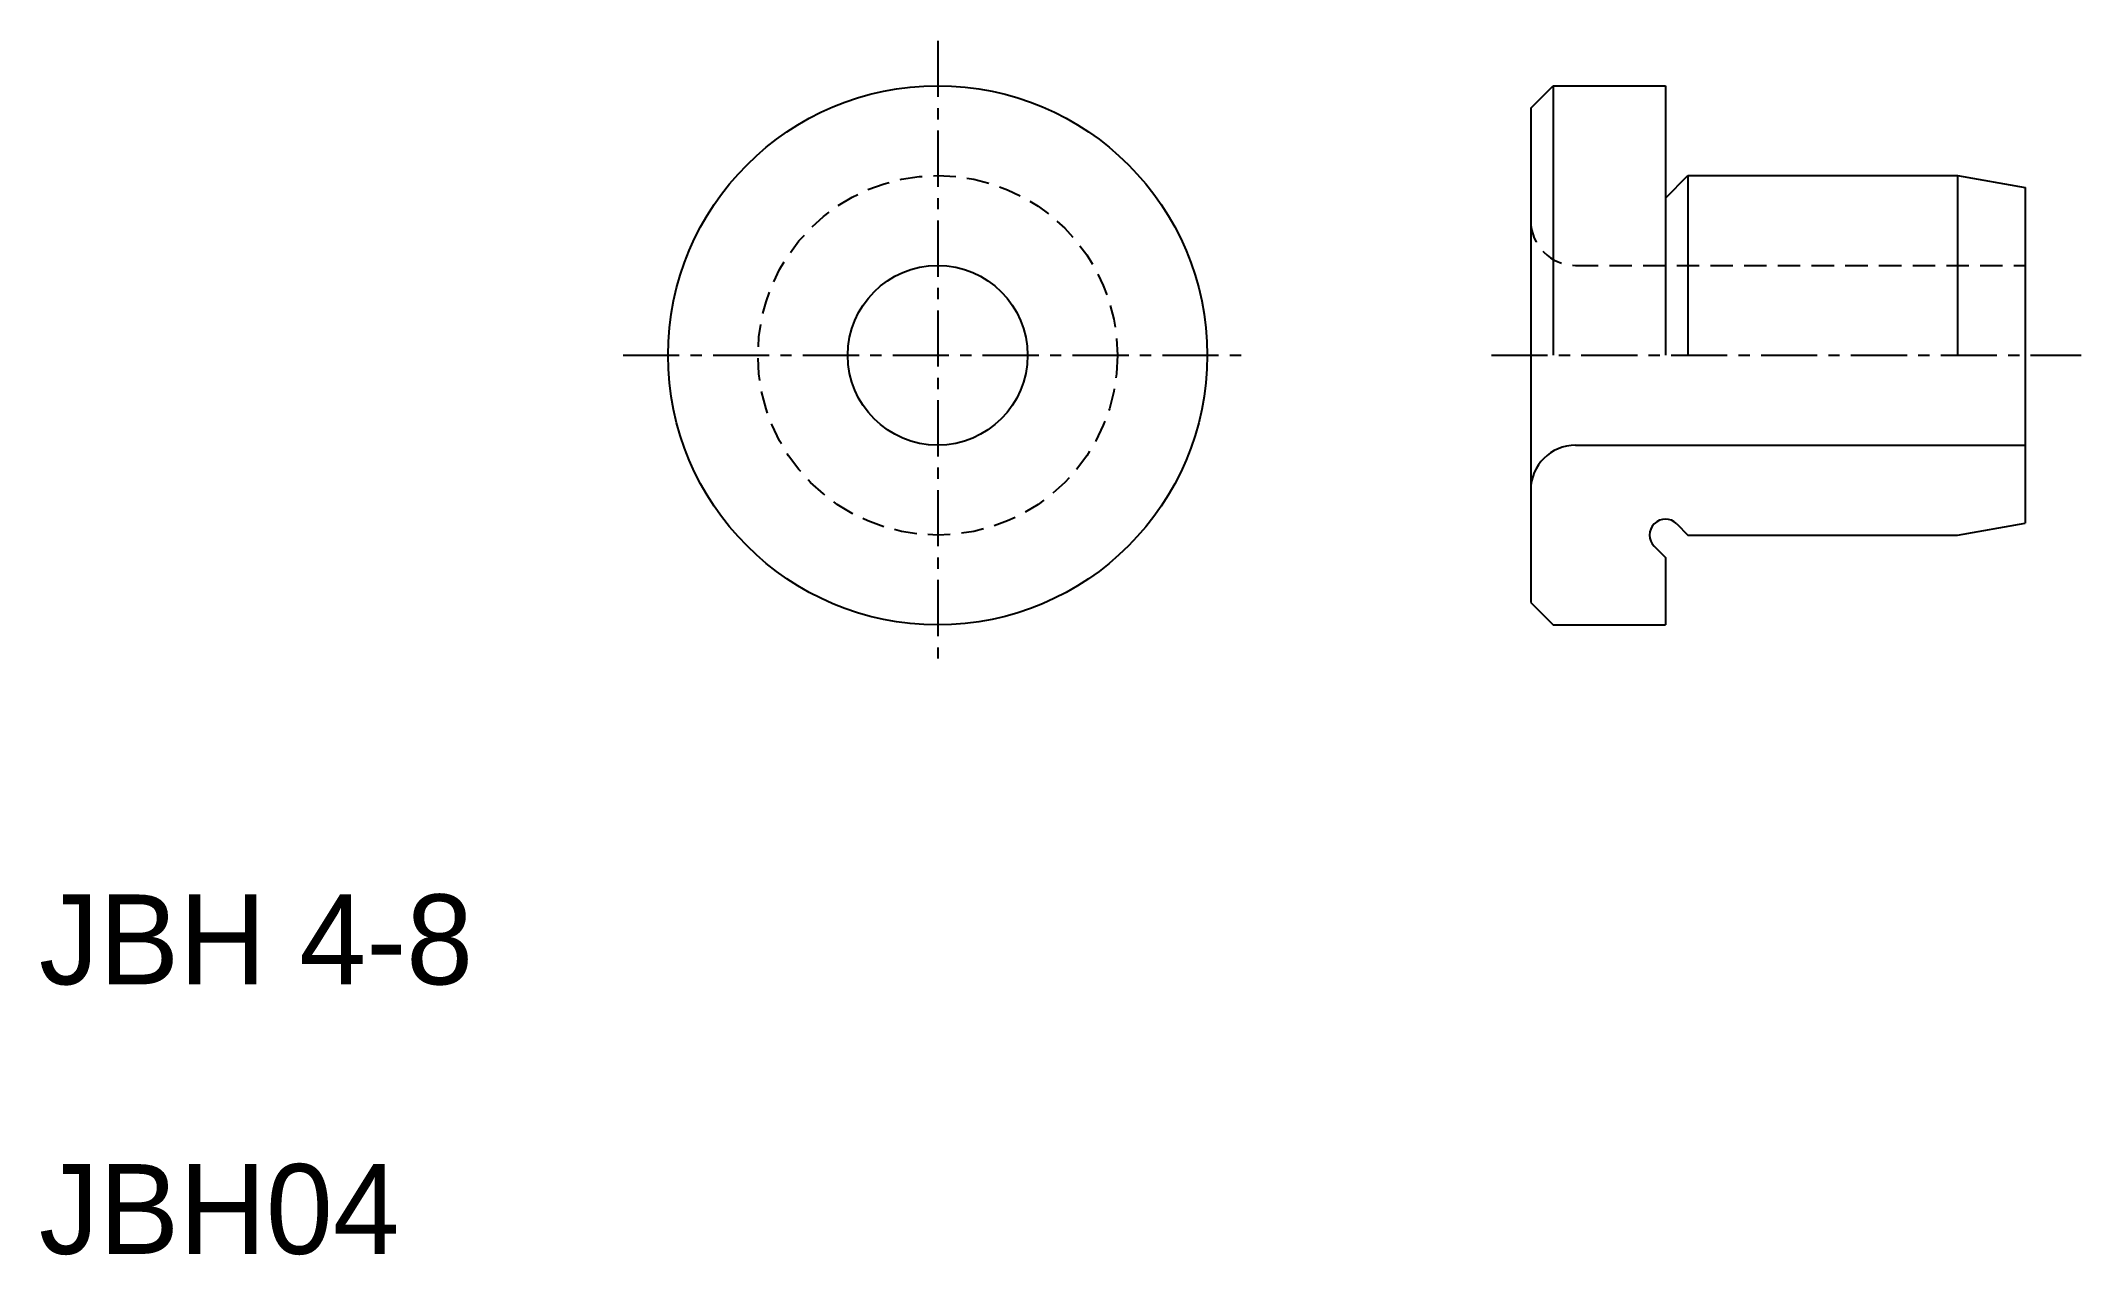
# Model space of a CAD drawing. Extents: x 10 to 55.4, y 10 to 37.
import ezdxf

# ---------------------------------------------------------------- set-up
doc = ezdxf.new("R2010")
doc.units = 0
doc.linetypes.add('CENTER', pattern=[2, 1.25, -0.25, 0.25, -0.25])
doc.linetypes.add('DASHED', pattern=[0.75, 0.5, -0.25])
doc.layers.get('0').update_dxf_attribs({"linetype": 'CONTINUOUS'})
doc.layers.add('CENTER', color=1, linetype='CENTER')

msp = doc.modelspace()

# ---------------------------------------------------------------- linework, layer by layer
at = {"color": 7, "linetype": 'CONTINUOUS'}
for p, q in [((43.196, 35.5), (43.696, 36)), ((43.696, 36), (43.696, 30)), ((43.696, 36), (46.196, 36)), ((46.196, 36), (46.196, 30)), ((43.196, 35.5), (43.196, 24.5)), ((46.196, 34.5), (46.196, 34.5)), ((46.196, 33.5), (46.696, 34)), ((46.696, 34), (46.696, 30)), ((46.696, 34), (52.696, 34)), ((52.696, 34), (52.696, 30)), ((52.696, 34), (54.196, 33.736)), ((54.196, 33.736), (54.196, 26.264)), ((46.196, 33), (46.196, 33)), ((44.196, 28), (54.196, 28)), ((46.446, 26.25), (46.696, 26)), ((46.696, 26), (52.696, 26)), ((52.696, 26), (54.196, 26.264)), ((45.946, 25.75), (46.196, 25.5)), ((46.196, 25.5), (46.196, 24)), ((43.196, 24.5), (43.696, 24)), ((43.696, 24), (46.196, 24))]:
    msp.add_line(p, q, dxfattribs=at)
at = {"color": 3, "linetype": 'DASHED'}
msp.add_line((44.196, 32), (54.196, 32), dxfattribs=at)
at = {"color": 7, "linetype": 'CONTINUOUS'}
for radius in [6, 2]:
    msp.add_circle((30, 30), radius, dxfattribs=at)
at = {"color": 3, "linetype": 'DASHED'}
msp.add_circle((30, 30), 4, dxfattribs=at)
msp.add_arc((44.196, 33), 1, 180, 270, dxfattribs=at)
at = {"color": 7, "linetype": 'CONTINUOUS'}
for centre, radius, start, end in [((44.196, 27), 1, 90, 180), ((46.196, 26), 0.354, 45, 225)]:
    msp.add_arc(centre, radius, start, end, dxfattribs=at)
at = {"layer": 'CENTER', "color": 1, "linetype": 'CENTER'}
for p, q in [((30, 37), (30, 23)), ((23, 30), (37, 30)), ((42.321, 30), (55.446, 30))]:
    msp.add_line(p, q, dxfattribs=at)

# ---------------------------------------------------------------- texts
at = {"color": 7, "linetype": 'CONTINUOUS'}
for s, p in [('JBH 4-8', (10, 16)), ('JBH04', (10, 10))]:
    msp.add_text(s, height=2, dxfattribs=at).set_placement(p)

doc.saveas('drawing.dxf')
